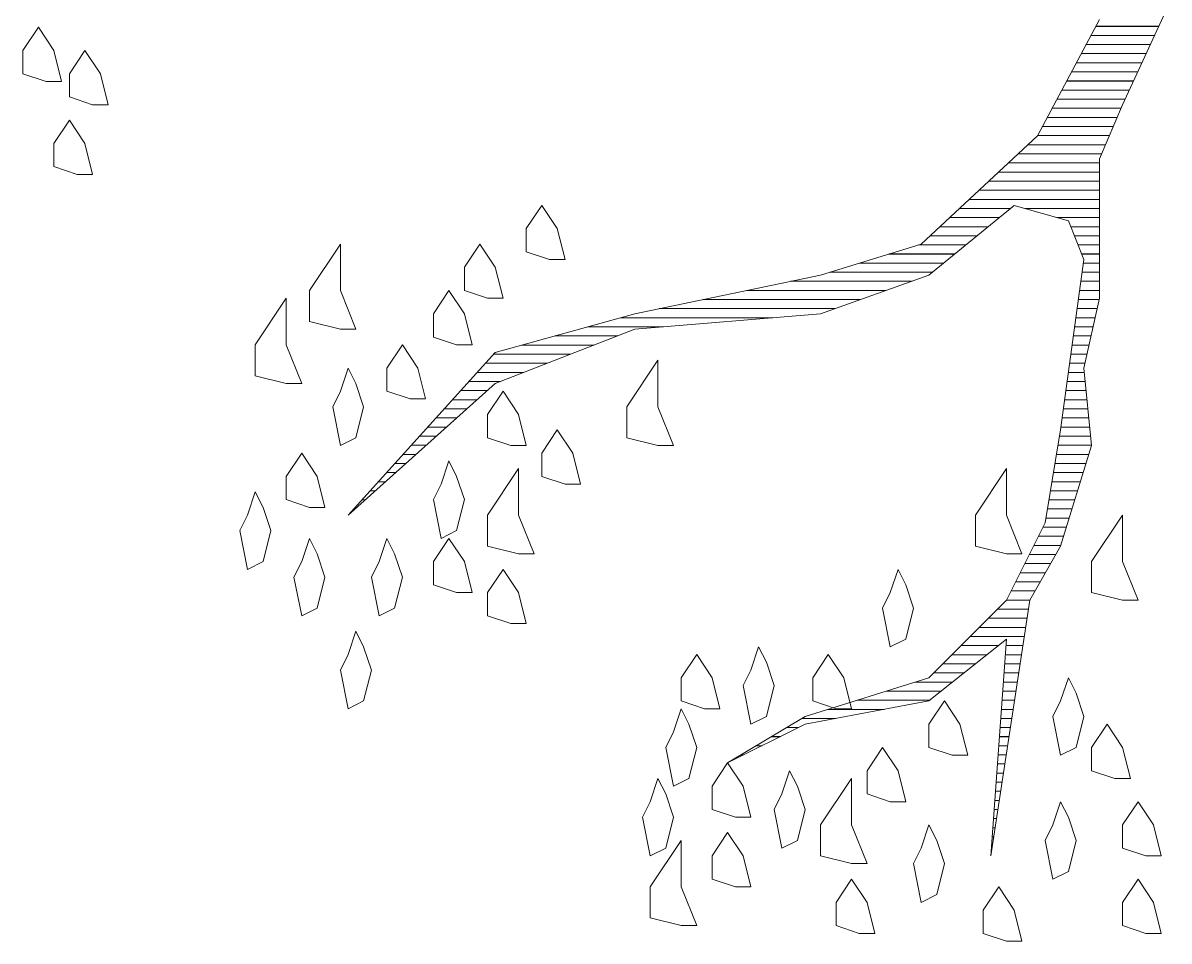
# Model space of a CAD drawing. Header units: centimetres. Extents: x 867 to 19881, y 2761 to 6151.
# Drawn here: x 2418.4 to 2442.7, y 4797.78 to 4817.25 of the extents above; entities that cross this region are included whole.
import ezdxf

# ---------------------------------------------------------------- set-up
doc = ezdxf.new("R2010")
doc.units = ezdxf.units.CM
doc.layers.add('PLAN TEFRİŞLER', color=7, linetype='Continuous', lineweight=0)

# ---------------------------------------------------------------- blocks, each defined once
blk = doc.blocks.new('*X64-flat-121')
at = {"color": 0}
for p, q in [((2862.72, 2632.04), (2873.98, 2632.04)), ((2861.85, 2630.41), (2873.23, 2630.41)), ((2860.12, 2627.16), (2871.73, 2627.16)), ((2860.99, 2628.78), (2872.48, 2628.78)), ((2859.25, 2625.53), (2870.98, 2625.53)), ((2858.38, 2623.9), (2870.23, 2623.9)), ((2856.65, 2620.65), (2868.73, 2620.65)), ((2857.52, 2622.27), (2869.48, 2622.27)), ((2855.78, 2619.02), (2867.98, 2619.02)), ((2854.91, 2617.39), (2867.25, 2617.39)), ((2854.05, 2615.77), (2866.55, 2615.77)), ((2852.31, 2612.51), (2865.16, 2612.51)), ((2853.18, 2614.14), (2865.85, 2614.14)), ((2850.57, 2610.89), (2864.46, 2610.89)), ((2848.83, 2609.26), (2863.76, 2609.26)), ((2847.08, 2607.63), (2863.37, 2607.63)), ((2843.6, 2604.38), (2863.37, 2604.38)), ((2845.34, 2606.01), (2863.37, 2606.01)), ((2841.86, 2602.75), (2863.37, 2602.75)), ((2840.11, 2601.13), (2863.37, 2601.13)), ((2838.37, 2599.5), (2847.48, 2599.5)), ((2850.11, 2599.5), (2863.37, 2599.5)), ((2834.88, 2596.25), (2843.5, 2596.25)), ((2836.63, 2597.87), (2845.49, 2597.87)), ((2855.81, 2597.87), (2863.37, 2597.87)), ((2858.26, 2596.25), (2863.37, 2596.25)), ((2833.14, 2594.62), (2841.51, 2594.62)), ((2858.91, 2594.62), (2863.37, 2594.62)), ((2831.08, 2592.99), (2839.52, 2592.99)), ((2859.56, 2592.99), (2863.37, 2592.99)), ((2825.79, 2591.37), (2837.53, 2591.37)), ((2860.21, 2591.37), (2863.37, 2591.37)), ((2815.22, 2588.11), (2833.56, 2588.11)), ((2820.5, 2589.74), (2835.55, 2589.74)), ((2860.3, 2588.11), (2863.37, 2588.11)), ((2860.52, 2589.74), (2863.37, 2589.74)), ((2808.19, 2586.49), (2829.8, 2586.49)), ((2860.08, 2586.49), (2863.37, 2586.49)), ((2800.38, 2584.86), (2825.25, 2584.86)), ((2859.86, 2584.86), (2863.37, 2584.86)), ((2792.57, 2583.23), (2820.69, 2583.23)), ((2859.63, 2583.23), (2863.32, 2583.23)), ((2777.81, 2579.98), (2805.03, 2579.98)), ((2784.77, 2581.61), (2816.14, 2581.61)), ((2859.19, 2579.98), (2862.6, 2579.98)), ((2859.41, 2581.61), (2862.96, 2581.61)), ((2771.96, 2578.35), (2785.51, 2578.35)), ((2858.97, 2578.35), (2862.24, 2578.35)), ((2766.1, 2576.73), (2777.29, 2576.73)), ((2858.75, 2576.73), (2861.88, 2576.73)), ((2760.24, 2575.1), (2773.11, 2575.1)), ((2858.52, 2575.1), (2861.52, 2575.1)), ((2753.73, 2571.85), (2764.74, 2571.85)), ((2755.2, 2573.47), (2768.93, 2573.47)), ((2858.08, 2571.85), (2860.79, 2571.85)), ((2858.3, 2573.47), (2861.16, 2573.47)), ((2752.26, 2570.22), (2760.56, 2570.22)), ((2857.86, 2570.22), (2860.69, 2570.22)), ((2750.78, 2568.59), (2756.38, 2568.59)), ((2857.64, 2568.59), (2860.85, 2568.59)), ((2749.31, 2566.97), (2754.05, 2566.97)), ((2857.42, 2566.97), (2861.01, 2566.97)), ((2746.37, 2563.71), (2750.41, 2563.71)), ((2747.84, 2565.34), (2752.23, 2565.34)), ((2856.97, 2563.71), (2861.34, 2563.71)), ((2857.19, 2565.34), (2861.17, 2565.34)), ((2744.9, 2562.09), (2748.59, 2562.09)), ((2856.75, 2562.09), (2861.5, 2562.09)), ((2743.43, 2560.46), (2746.78, 2560.46)), ((2856.53, 2560.46), (2861.66, 2560.46)), ((2740.48, 2557.21), (2743.14, 2557.21)), ((2741.95, 2558.83), (2744.96, 2558.83)), ((2856, 2557.21), (2861.99, 2557.21)), ((2856.27, 2558.83), (2861.83, 2558.83)), ((2739.01, 2555.58), (2741.32, 2555.58)), ((2855.73, 2555.58), (2861.5, 2555.58)), ((2737.54, 2553.95), (2739.5, 2553.95)), ((2855.46, 2553.95), (2861, 2553.95)), ((2736.07, 2552.33), (2737.69, 2552.33)), ((2855.19, 2552.33), (2860.5, 2552.33)), ((2733.12, 2549.07), (2734.05, 2549.07)), ((2734.6, 2550.7), (2735.87, 2550.7)), ((2854.65, 2549.07), (2859.5, 2549.07)), ((2854.92, 2550.7), (2860, 2550.7)), ((2731.65, 2547.45), (2732.23, 2547.45)), ((2854.38, 2547.45), (2859, 2547.45)), ((2730.18, 2545.82), (2730.41, 2545.82)), ((2854.1, 2545.82), (2858.5, 2545.82)), ((2853.83, 2544.19), (2858, 2544.19)), ((2852.49, 2540.94), (2857, 2540.94)), ((2853.3, 2542.57), (2857.5, 2542.57)), ((2851.68, 2539.31), (2856.5, 2539.31)), ((2850.86, 2537.69), (2855.6, 2537.69)), ((2850.05, 2536.06), (2854.67, 2536.06)), ((2848.42, 2532.81), (2852.81, 2532.81)), ((2849.24, 2534.43), (2853.74, 2534.43)), ((2847.61, 2531.18), (2851.88, 2531.18)), ((2846.8, 2529.55), (2850.95, 2529.55)), ((2845.19, 2527.93), (2850.68, 2527.93)), ((2841.94, 2524.67), (2850.19, 2524.67)), ((2843.57, 2526.3), (2850.44, 2526.3)), ((2840.31, 2523.04), (2849.95, 2523.04)), ((2838.69, 2521.42), (2845.31, 2521.42)), ((2846.69, 2521.42), (2849.7, 2521.42)), ((2837.06, 2519.79), (2843.28, 2519.79)), ((2846.57, 2519.79), (2849.45, 2519.79)), ((2833.81, 2516.54), (2839.21, 2516.54)), ((2835.43, 2518.16), (2841.24, 2518.16)), ((2846.34, 2516.54), (2848.96, 2516.54)), ((2846.46, 2518.16), (2849.21, 2518.16)), ((2830.5, 2514.91), (2837.18, 2514.91)), ((2846.23, 2514.91), (2848.71, 2514.91)), ((2825.3, 2513.28), (2835.14, 2513.28)), ((2846.11, 2513.28), (2848.47, 2513.28)), ((2820.09, 2511.66), (2833.11, 2511.66)), ((2845.99, 2511.66), (2848.22, 2511.66)), ((2810.22, 2508.4), (2816.31, 2508.4)), ((2814.89, 2510.03), (2824.98, 2510.03)), ((2845.76, 2508.4), (2847.73, 2508.4)), ((2845.88, 2510.03), (2847.97, 2510.03)), ((2807.51, 2506.78), (2809.62, 2506.78)), ((2845.64, 2506.78), (2847.48, 2506.78)), ((2804.8, 2505.15), (2806.36, 2505.15)), ((2845.53, 2505.15), (2847.23, 2505.15)), ((2799.38, 2501.9), (2799.86, 2501.9)), ((2802.09, 2503.52), (2803.11, 2503.52)), ((2845.3, 2501.9), (2846.74, 2501.9)), ((2845.41, 2503.52), (2846.99, 2503.52)), ((2845.18, 2500.27), (2846.49, 2500.27)), ((2845.06, 2498.64), (2846.25, 2498.64)), ((2844.95, 2497.02), (2846, 2497.02)), ((2844.72, 2493.76), (2845.51, 2493.76)), ((2844.83, 2495.39), (2845.76, 2495.39)), ((2844.6, 2492.14), (2845.26, 2492.14)), ((2844.48, 2490.51), (2845.02, 2490.51)), ((2844.37, 2488.88), (2844.77, 2488.88)), ((2844.13, 2485.63), (2844.28, 2485.63)), ((2844.25, 2487.26), (2844.52, 2487.26)), ((2844.02, 2484), (2844.03, 2484))]:
    blk.add_line(p, q, dxfattribs=at)
blk = doc.blocks.new('*X20')
at = {"color": 0}
for p, q in [((17.5981, 16.18), (17.6673, 16.18)), ((17.5928, 16.17), (17.6627, 16.17)), ((17.5821, 16.15), (17.6535, 16.15)), ((17.5874, 16.16), (17.6581, 16.16)), ((17.5768, 16.14), (17.6489, 16.14)), ((17.5714, 16.13), (17.6443, 16.13)), ((17.5608, 16.11), (17.635, 16.11)), ((17.5661, 16.12), (17.6396, 16.12)), ((17.5554, 16.1), (17.6304, 16.1)), ((17.5501, 16.09), (17.6259, 16.09)), ((17.5448, 16.08), (17.6216, 16.08)), ((17.5341, 16.06), (17.6131, 16.06)), ((17.5394, 16.07), (17.6174, 16.07)), ((17.5234, 16.05), (17.6088, 16.05)), ((17.5127, 16.04), (17.6045, 16.04)), ((17.502, 16.03), (17.6021, 16.03)), ((17.4806, 16.01), (17.6021, 16.01)), ((17.4913, 16.02), (17.6021, 16.02)), ((17.4698, 16), (17.6021, 16)), ((17.4591, 15.99), (17.6021, 15.99)), ((17.4484, 15.98), (17.5044, 15.98)), ((17.5206, 15.98), (17.6021, 15.98)), ((17.427, 15.96), (17.4799, 15.96)), ((17.4377, 15.97), (17.4922, 15.97)), ((17.5556, 15.97), (17.6021, 15.97)), ((17.5707, 15.96), (17.6021, 15.96)), ((17.4163, 15.95), (17.4677, 15.95)), ((17.5747, 15.95), (17.6021, 15.95)), ((17.4036, 15.94), (17.4555, 15.94)), ((17.5787, 15.94), (17.6021, 15.94)), ((17.3711, 15.93), (17.4433, 15.93)), ((17.5827, 15.93), (17.6021, 15.93)), ((17.3061, 15.91), (17.4188, 15.91)), ((17.3386, 15.92), (17.431, 15.92)), ((17.5832, 15.91), (17.6021, 15.91)), ((17.5846, 15.92), (17.6021, 15.92)), ((17.2629, 15.9), (17.3957, 15.9)), ((17.5819, 15.9), (17.6021, 15.9)), ((17.2149, 15.89), (17.3677, 15.89)), ((17.5805, 15.89), (17.6021, 15.89)), ((17.1669, 15.88), (17.3397, 15.88)), ((17.5791, 15.88), (17.6018, 15.88)), ((17.0761, 15.86), (17.2435, 15.86)), ((17.1189, 15.87), (17.3117, 15.87)), ((17.5764, 15.86), (17.5974, 15.86)), ((17.5778, 15.87), (17.5996, 15.87)), ((17.0401, 15.85), (17.1235, 15.85)), ((17.575, 15.85), (17.5951, 15.85)), ((17.0041, 15.84), (17.0729, 15.84)), ((17.5737, 15.84), (17.5929, 15.84)), ((16.9681, 15.83), (17.0472, 15.83)), ((17.5723, 15.83), (17.5907, 15.83)), ((16.9281, 15.81), (16.9958, 15.81)), ((16.9371, 15.82), (17.0215, 15.82)), ((17.5696, 15.81), (17.5863, 15.81)), ((17.5709, 15.82), (17.5885, 15.82)), ((16.919, 15.8), (16.9701, 15.8)), ((17.5682, 15.8), (17.5856, 15.8)), ((16.91, 15.79), (16.9444, 15.79)), ((17.5669, 15.79), (17.5866, 15.79)), ((16.9009, 15.78), (16.9301, 15.78)), ((17.5655, 15.78), (17.5876, 15.78)), ((16.8829, 15.76), (16.9077, 15.76)), ((16.8919, 15.77), (16.9189, 15.77)), ((17.5628, 15.76), (17.5896, 15.76)), ((17.5641, 15.77), (17.5886, 15.77)), ((16.8738, 15.75), (16.8965, 15.75)), ((17.5614, 15.75), (17.5906, 15.75)), ((16.8648, 15.74), (16.8853, 15.74)), ((17.56, 15.74), (17.5916, 15.74)), ((16.8467, 15.72), (16.863, 15.72)), ((16.8557, 15.73), (16.8742, 15.73)), ((17.5568, 15.72), (17.5936, 15.72)), ((17.5585, 15.73), (17.5926, 15.73)), ((16.8376, 15.71), (16.8518, 15.71)), ((17.5551, 15.71), (17.5906, 15.71)), ((16.8286, 15.7), (16.8406, 15.7)), ((17.5535, 15.7), (17.5875, 15.7)), ((16.8195, 15.69), (16.8295, 15.69)), ((17.5518, 15.69), (17.5844, 15.69)), ((16.8014, 15.67), (16.8071, 15.67)), ((16.8105, 15.68), (16.8183, 15.68)), ((17.5485, 15.67), (17.5783, 15.67)), ((17.5501, 15.68), (17.5814, 15.68)), ((16.7924, 15.66), (16.7959, 15.66)), ((17.5468, 15.66), (17.5752, 15.66)), ((16.7833, 15.65), (16.7848, 15.65)), ((17.5451, 15.65), (17.5721, 15.65)), ((17.5435, 15.64), (17.5691, 15.64)), ((17.5352, 15.62), (17.5629, 15.62)), ((17.5402, 15.63), (17.566, 15.63)), ((17.5302, 15.61), (17.5598, 15.61)), ((17.5252, 15.6), (17.5543, 15.6)), ((17.5202, 15.59), (17.5486, 15.59)), ((17.5102, 15.57), (17.5372, 15.57)), ((17.5152, 15.58), (17.5429, 15.58)), ((17.5052, 15.56), (17.5315, 15.56)), ((17.5002, 15.55), (17.5257, 15.55)), ((17.4903, 15.54), (17.5241, 15.54)), ((17.4703, 15.52), (17.5211, 15.52)), ((17.4803, 15.53), (17.5226, 15.53)), ((17.4603, 15.51), (17.5196, 15.51)), ((17.4503, 15.5), (17.4911, 15.5)), ((17.4996, 15.5), (17.5181, 15.5)), ((17.4403, 15.49), (17.4786, 15.49)), ((17.4988, 15.49), (17.5165, 15.49)), ((17.4203, 15.47), (17.4536, 15.47)), ((17.4303, 15.48), (17.4661, 15.48)), ((17.4974, 15.47), (17.5135, 15.47)), ((17.4981, 15.48), (17.515, 15.48)), ((17.4, 15.46), (17.4411, 15.46)), ((17.4967, 15.46), (17.512, 15.46)), ((17.368, 15.45), (17.4286, 15.45)), ((17.496, 15.45), (17.5105, 15.45)), ((17.336, 15.44), (17.4161, 15.44)), ((17.4953, 15.44), (17.509, 15.44)), ((17.2754, 15.42), (17.3128, 15.42)), ((17.304, 15.43), (17.3661, 15.43)), ((17.4938, 15.42), (17.5059, 15.42)), ((17.4946, 15.43), (17.5074, 15.43)), ((17.2587, 15.41), (17.2717, 15.41)), ((17.4931, 15.41), (17.5044, 15.41)), ((17.242, 15.4), (17.2517, 15.4)), ((17.4924, 15.4), (17.5029, 15.4)), ((17.2087, 15.38), (17.2117, 15.38)), ((17.2254, 15.39), (17.2317, 15.39)), ((17.491, 15.38), (17.4999, 15.38)), ((17.4917, 15.39), (17.5014, 15.39)), ((17.4903, 15.37), (17.4984, 15.37)), ((17.4896, 15.36), (17.4968, 15.36)), ((17.4888, 15.35), (17.4953, 15.35)), ((17.4874, 15.33), (17.4923, 15.33)), ((17.4881, 15.34), (17.4938, 15.34)), ((17.4867, 15.32), (17.4908, 15.32)), ((17.486, 15.31), (17.4893, 15.31)), ((17.4853, 15.3), (17.4877, 15.3)), ((17.4838, 15.28), (17.4847, 15.28)), ((17.4846, 15.29), (17.4862, 15.29)), ((17.4831, 15.27), (17.4832, 15.27))]:
    blk.add_line(p, q, dxfattribs=at)

msp = doc.modelspace()

# ---------------------------------------------------------------- linework, layer by layer
at = {"layer": 'PLAN TEFRİŞLER', "color": 252, "lineweight": 0, "true_color": 0x939598}
for p, q in [((2441.713, 4815.517, -156.65), (2442.698, 4817.652, -156.65)), ((2441.713, 4815.517), (2442.698, 4817.652)), ((2441.22, 4817.323, -156.65), (2439.907, 4814.86, -156.65)), ((2441.22, 4817.323), (2439.907, 4814.86)), ((2441.22, 4814.368, -156.65), (2441.713, 4815.517, -156.65)), ((2441.22, 4814.368), (2441.713, 4815.517)), ((2439.907, 4814.86, -156.65), (2437.444, 4812.561, -156.65)), ((2439.907, 4814.86), (2437.444, 4812.561)), ((2441.22, 4813.054, -156.65), (2441.22, 4814.368, -156.65)), ((2441.22, 4813.054), (2441.22, 4814.368)), ((2437.608, 4811.905, -156.65), (2439.414, 4813.383, -156.65)), ((2437.608, 4811.905), (2439.414, 4813.383)), ((2439.414, 4813.383, -156.65), (2440.564, 4813.054, -156.65)), ((2439.414, 4813.383), (2440.564, 4813.054)), ((2440.564, 4813.054, -156.65), (2440.892, 4812.233, -156.65)), ((2440.564, 4813.054), (2440.892, 4812.233)), ((2441.22, 4811.412, -156.65), (2441.22, 4813.054, -156.65)), ((2441.22, 4811.412), (2441.22, 4813.054)), ((2437.444, 4812.561, -156.65), (2435.309, 4811.905, -156.65)), ((2437.444, 4812.561), (2435.309, 4811.905)), ((2440.892, 4812.233, -156.65), (2440.399, 4808.621, -156.65)), ((2440.892, 4812.233), (2440.399, 4808.621)), ((2435.309, 4811.905, -156.65), (2431.368, 4811.084, -156.65)), ((2435.309, 4811.905), (2431.368, 4811.084)), ((2435.309, 4811.084, -156.65), (2437.608, 4811.905, -156.65)), ((2435.309, 4811.084), (2437.608, 4811.905)), ((2440.892, 4809.934, -156.65), (2441.22, 4811.412, -156.65)), ((2440.892, 4809.934), (2441.22, 4811.412)), ((2431.368, 4811.084, -156.65), (2428.413, 4810.263, -156.65)), ((2431.368, 4811.084), (2428.413, 4810.263)), ((2431.368, 4810.755, -156.65), (2435.309, 4811.084, -156.65)), ((2431.368, 4810.755), (2435.309, 4811.084)), ((2428.413, 4809.606, -156.65), (2431.368, 4810.755, -156.65)), ((2428.413, 4809.606), (2431.368, 4810.755)), ((2428.413, 4810.263, -156.65), (2425.293, 4806.814, -156.65)), ((2428.413, 4810.263), (2425.293, 4806.814)), ((2441.056, 4808.292, -156.65), (2440.892, 4809.934, -156.65)), ((2441.056, 4808.292), (2440.892, 4809.934)), ((2425.293, 4806.814, -156.65), (2428.413, 4809.606, -156.65)), ((2425.293, 4806.814), (2428.413, 4809.606)), ((2440.399, 4808.621, -156.65), (2440.071, 4806.65, -156.65)), ((2440.399, 4808.621), (2440.071, 4806.65)), ((2440.399, 4806.158, -156.65), (2441.056, 4808.292, -156.65)), ((2440.399, 4806.158), (2441.056, 4808.292)), ((2440.071, 4806.65, -156.65), (2439.25, 4805.008, -156.65)), ((2440.071, 4806.65), (2439.25, 4805.008)), ((2439.743, 4805.008, -156.65), (2440.399, 4806.158, -156.65)), ((2439.743, 4805.008), (2440.399, 4806.158)), ((2439.25, 4805.008, -156.65), (2437.608, 4803.366, -156.65)), ((2439.25, 4805.008), (2437.608, 4803.366)), ((2438.922, 4799.589, -156.65), (2439.743, 4805.008, -156.65)), ((2438.922, 4799.589), (2439.743, 4805.008)), ((2437.608, 4802.874, -156.65), (2439.25, 4804.187, -156.65)), ((2437.608, 4802.874), (2439.25, 4804.187)), ((2439.25, 4804.187, -156.65), (2438.922, 4799.589, -156.65)), ((2439.25, 4804.187), (2438.922, 4799.589)), ((2437.608, 4803.366, -156.65), (2434.981, 4802.545, -156.65)), ((2437.608, 4803.366), (2434.981, 4802.545)), ((2434.981, 4802.381, -156.65), (2437.608, 4802.874, -156.65)), ((2434.981, 4802.381), (2437.608, 4802.874)), ((2434.981, 4802.545, -156.65), (2433.339, 4801.56, -156.65)), ((2434.981, 4802.545), (2433.339, 4801.56)), ((2433.339, 4801.56, -156.65), (2434.981, 4802.381, -156.65)), ((2433.339, 4801.56), (2434.981, 4802.381))]:
    msp.add_line(p, q, dxfattribs=at)
at = {"layer": 'PLAN TEFRİŞLER', "color": 252, "lineweight": 0, "true_color": 0x939598, "elevation": -156.65}
for points in [[(2418.889, 4816.01), (2418.397, 4816.174), (2418.397, 4816.667), (2418.725, 4817.159), (2419.054, 4816.667), (2419.218, 4816.01)], [(2419.875, 4815.517), (2419.382, 4815.681), (2419.382, 4816.174), (2419.71, 4816.667), (2420.039, 4816.174), (2420.203, 4815.517)], [(2419.546, 4814.039), (2419.054, 4814.204), (2419.054, 4814.696), (2419.382, 4815.189), (2419.71, 4814.696), (2419.875, 4814.039)], [(2429.562, 4812.233), (2429.07, 4812.397), (2429.07, 4812.89), (2429.398, 4813.383), (2429.726, 4812.89), (2429.891, 4812.233)], [(2425.129, 4810.755), (2424.472, 4810.919), (2424.472, 4811.576), (2425.129, 4812.561), (2425.129, 4811.576), (2425.457, 4810.755)], [(2428.249, 4811.412), (2427.756, 4811.576), (2427.756, 4812.069), (2428.084, 4812.561), (2428.413, 4812.069), (2428.577, 4811.412)], [(2427.592, 4810.427), (2427.099, 4810.591), (2427.099, 4811.084), (2427.428, 4811.576), (2427.756, 4811.084), (2427.92, 4810.427)], [(2423.98, 4809.606), (2423.323, 4809.77), (2423.323, 4810.427), (2423.98, 4811.412), (2423.98, 4810.427), (2424.308, 4809.606)], [(2426.607, 4809.277), (2426.114, 4809.442), (2426.114, 4809.934), (2426.442, 4810.427), (2426.771, 4809.934), (2426.935, 4809.277)], [(2431.861, 4808.292), (2431.204, 4808.456), (2431.204, 4809.113), (2431.861, 4810.098), (2431.861, 4809.113), (2432.189, 4808.292)], [(2425.129, 4809.442), (2424.965, 4809.113), (2425.129, 4808.292), (2425.457, 4808.456), (2425.621, 4809.113), (2425.457, 4809.606), (2425.293, 4809.934)], [(2428.741, 4808.292), (2428.249, 4808.456), (2428.249, 4808.949), (2428.577, 4809.442), (2428.905, 4808.949), (2429.07, 4808.292)], [(2429.891, 4807.471), (2429.398, 4807.635), (2429.398, 4808.128), (2429.726, 4808.621), (2430.055, 4808.128), (2430.219, 4807.471)], [(2424.472, 4806.979), (2423.98, 4807.143), (2423.98, 4807.635), (2424.308, 4808.128), (2424.636, 4807.635), (2424.801, 4806.979)], [(2427.263, 4807.471), (2427.099, 4807.143), (2427.263, 4806.322), (2427.592, 4806.486), (2427.756, 4807.143), (2427.592, 4807.635), (2427.428, 4807.964)], [(2428.905, 4805.993), (2428.249, 4806.158), (2428.249, 4806.814), (2428.905, 4807.8), (2428.905, 4806.814), (2429.234, 4805.993)], [(2439.25, 4805.993), (2438.593, 4806.158), (2438.593, 4806.814), (2439.25, 4807.8), (2439.25, 4806.814), (2439.578, 4805.993)], [(2423.159, 4806.814), (2422.994, 4806.486), (2423.159, 4805.665), (2423.487, 4805.829), (2423.651, 4806.486), (2423.487, 4806.979), (2423.323, 4807.307)], [(2441.713, 4805.008), (2441.056, 4805.172), (2441.056, 4805.829), (2441.713, 4806.814), (2441.713, 4805.829), (2442.041, 4805.008)], [(2424.308, 4805.829), (2424.144, 4805.501), (2424.308, 4804.68), (2424.636, 4804.844), (2424.801, 4805.501), (2424.636, 4805.993), (2424.472, 4806.322)], [(2425.95, 4805.829), (2425.786, 4805.501), (2425.95, 4804.68), (2426.278, 4804.844), (2426.442, 4805.501), (2426.278, 4805.993), (2426.114, 4806.322)], [(2427.592, 4805.172), (2427.099, 4805.337), (2427.099, 4805.829), (2427.428, 4806.322), (2427.756, 4805.829), (2427.92, 4805.172)], [(2428.741, 4804.516), (2428.249, 4804.68), (2428.249, 4805.172), (2428.577, 4805.665), (2428.905, 4805.172), (2429.07, 4804.516)], [(2436.787, 4805.172), (2436.623, 4804.844), (2436.787, 4804.023), (2437.115, 4804.187), (2437.28, 4804.844), (2437.115, 4805.337), (2436.951, 4805.665)], [(2425.293, 4803.859), (2425.129, 4803.53), (2425.293, 4802.709), (2425.621, 4802.874), (2425.786, 4803.53), (2425.621, 4804.023), (2425.457, 4804.351)], [(2433.831, 4803.53), (2433.667, 4803.202), (2433.831, 4802.381), (2434.16, 4802.545), (2434.324, 4803.202), (2434.16, 4803.695), (2433.996, 4804.023)], [(2432.846, 4802.709), (2432.354, 4802.874), (2432.354, 4803.366), (2432.682, 4803.859), (2433.01, 4803.366), (2433.175, 4802.709)], [(2435.638, 4802.709), (2435.145, 4802.874), (2435.145, 4803.366), (2435.473, 4803.859), (2435.802, 4803.366), (2435.966, 4802.709)], [(2440.399, 4802.874), (2440.235, 4802.545), (2440.399, 4801.724), (2440.728, 4801.888), (2440.892, 4802.545), (2440.728, 4803.038), (2440.564, 4803.366)], [(2438.101, 4801.724), (2437.608, 4801.888), (2437.608, 4802.381), (2437.936, 4802.874), (2438.265, 4802.381), (2438.429, 4801.724)], [(2432.189, 4802.217), (2432.025, 4801.888), (2432.189, 4801.067), (2432.518, 4801.231), (2432.682, 4801.888), (2432.518, 4802.381), (2432.354, 4802.709)], [(2441.549, 4801.231), (2441.056, 4801.396), (2441.056, 4801.888), (2441.385, 4802.381), (2441.713, 4801.888), (2441.877, 4801.231)], [(2436.787, 4800.739), (2436.294, 4800.903), (2436.294, 4801.396), (2436.623, 4801.888), (2436.951, 4801.396), (2437.115, 4800.739)], [(2433.503, 4800.41), (2433.01, 4800.575), (2433.01, 4801.067), (2433.339, 4801.56), (2433.667, 4801.067), (2433.831, 4800.41)], [(2434.488, 4800.903), (2434.324, 4800.575), (2434.488, 4799.754), (2434.817, 4799.918), (2434.981, 4800.575), (2434.817, 4801.067), (2434.652, 4801.396)], [(2431.697, 4800.739), (2431.533, 4800.41), (2431.697, 4799.589), (2432.025, 4799.754), (2432.189, 4800.41), (2432.025, 4800.903), (2431.861, 4801.231)], [(2435.966, 4799.425), (2435.309, 4799.589), (2435.309, 4800.246), (2435.966, 4801.231), (2435.966, 4800.246), (2436.294, 4799.425)], [(2440.235, 4800.246), (2440.071, 4799.918), (2440.235, 4799.097), (2440.564, 4799.261), (2440.728, 4799.918), (2440.564, 4800.41), (2440.399, 4800.739)], [(2442.206, 4799.589), (2441.713, 4799.754), (2441.713, 4800.246), (2442.041, 4800.739), (2442.37, 4800.246), (2442.534, 4799.589)], [(2433.503, 4798.933), (2433.01, 4799.097), (2433.01, 4799.589), (2433.339, 4800.082), (2433.667, 4799.589), (2433.831, 4798.933)], [(2437.444, 4799.754), (2437.28, 4799.425), (2437.444, 4798.604), (2437.772, 4798.768), (2437.936, 4799.425), (2437.772, 4799.918), (2437.608, 4800.246)], [(2432.354, 4798.112), (2431.697, 4798.276), (2431.697, 4798.933), (2432.354, 4799.918), (2432.354, 4798.933), (2432.682, 4798.112)], [(2436.13, 4797.947), (2435.638, 4798.112), (2435.638, 4798.604), (2435.966, 4799.097), (2436.294, 4798.604), (2436.459, 4797.947)], [(2442.206, 4797.947), (2441.713, 4798.112), (2441.713, 4798.604), (2442.041, 4799.097), (2442.37, 4798.604), (2442.534, 4797.947)], [(2439.25, 4797.783), (2438.757, 4797.947), (2438.757, 4798.44), (2439.086, 4798.933), (2439.414, 4798.44), (2439.578, 4797.783)]]:
    msp.add_lwpolyline(points, close=True, dxfattribs=at)
at = {"layer": 'PLAN TEFRİŞLER', "color": 252, "lineweight": 0, "true_color": 0x939598}
for points in [[(2418.889, 4816.01), (2418.397, 4816.174), (2418.397, 4816.667), (2418.725, 4817.159), (2419.054, 4816.667), (2419.218, 4816.01)], [(2419.875, 4815.517), (2419.382, 4815.681), (2419.382, 4816.174), (2419.71, 4816.667), (2420.039, 4816.174), (2420.203, 4815.517)], [(2419.546, 4814.039), (2419.054, 4814.204), (2419.054, 4814.696), (2419.382, 4815.189), (2419.71, 4814.696), (2419.875, 4814.039)], [(2429.562, 4812.233), (2429.07, 4812.397), (2429.07, 4812.89), (2429.398, 4813.383), (2429.726, 4812.89), (2429.891, 4812.233)], [(2425.129, 4810.755), (2424.472, 4810.919), (2424.472, 4811.576), (2425.129, 4812.561), (2425.129, 4811.576), (2425.457, 4810.755)], [(2428.249, 4811.412), (2427.756, 4811.576), (2427.756, 4812.069), (2428.084, 4812.561), (2428.413, 4812.069), (2428.577, 4811.412)], [(2427.592, 4810.427), (2427.099, 4810.591), (2427.099, 4811.084), (2427.428, 4811.576), (2427.756, 4811.084), (2427.92, 4810.427)], [(2423.98, 4809.606), (2423.323, 4809.77), (2423.323, 4810.427), (2423.98, 4811.412), (2423.98, 4810.427), (2424.308, 4809.606)], [(2426.607, 4809.277), (2426.114, 4809.442), (2426.114, 4809.934), (2426.442, 4810.427), (2426.771, 4809.934), (2426.935, 4809.277)], [(2431.861, 4808.292), (2431.204, 4808.456), (2431.204, 4809.113), (2431.861, 4810.098), (2431.861, 4809.113), (2432.189, 4808.292)], [(2425.129, 4809.442), (2424.965, 4809.113), (2425.129, 4808.292), (2425.457, 4808.456), (2425.621, 4809.113), (2425.457, 4809.606), (2425.293, 4809.934)], [(2428.741, 4808.292), (2428.249, 4808.456), (2428.249, 4808.949), (2428.577, 4809.442), (2428.905, 4808.949), (2429.07, 4808.292)], [(2429.891, 4807.471), (2429.398, 4807.635), (2429.398, 4808.128), (2429.726, 4808.621), (2430.055, 4808.128), (2430.219, 4807.471)], [(2424.472, 4806.979), (2423.98, 4807.143), (2423.98, 4807.635), (2424.308, 4808.128), (2424.636, 4807.635), (2424.801, 4806.979)], [(2427.263, 4807.471), (2427.099, 4807.143), (2427.263, 4806.322), (2427.592, 4806.486), (2427.756, 4807.143), (2427.592, 4807.635), (2427.428, 4807.964)], [(2428.905, 4805.993), (2428.249, 4806.158), (2428.249, 4806.814), (2428.905, 4807.8), (2428.905, 4806.814), (2429.234, 4805.993)], [(2439.25, 4805.993), (2438.593, 4806.158), (2438.593, 4806.814), (2439.25, 4807.8), (2439.25, 4806.814), (2439.578, 4805.993)], [(2423.159, 4806.814), (2422.994, 4806.486), (2423.159, 4805.665), (2423.487, 4805.829), (2423.651, 4806.486), (2423.487, 4806.979), (2423.323, 4807.307)], [(2441.713, 4805.008), (2441.056, 4805.172), (2441.056, 4805.829), (2441.713, 4806.814), (2441.713, 4805.829), (2442.041, 4805.008)], [(2424.308, 4805.829), (2424.144, 4805.501), (2424.308, 4804.68), (2424.636, 4804.844), (2424.801, 4805.501), (2424.636, 4805.993), (2424.472, 4806.322)], [(2425.95, 4805.829), (2425.786, 4805.501), (2425.95, 4804.68), (2426.278, 4804.844), (2426.442, 4805.501), (2426.278, 4805.993), (2426.114, 4806.322)], [(2427.592, 4805.172), (2427.099, 4805.337), (2427.099, 4805.829), (2427.428, 4806.322), (2427.756, 4805.829), (2427.92, 4805.172)], [(2428.741, 4804.516), (2428.249, 4804.68), (2428.249, 4805.172), (2428.577, 4805.665), (2428.905, 4805.172), (2429.07, 4804.516)], [(2436.787, 4805.172), (2436.623, 4804.844), (2436.787, 4804.023), (2437.115, 4804.187), (2437.28, 4804.844), (2437.115, 4805.337), (2436.951, 4805.665)], [(2425.293, 4803.859), (2425.129, 4803.53), (2425.293, 4802.709), (2425.621, 4802.874), (2425.786, 4803.53), (2425.621, 4804.023), (2425.457, 4804.351)], [(2433.831, 4803.53), (2433.667, 4803.202), (2433.831, 4802.381), (2434.16, 4802.545), (2434.324, 4803.202), (2434.16, 4803.695), (2433.996, 4804.023)], [(2432.846, 4802.709), (2432.354, 4802.874), (2432.354, 4803.366), (2432.682, 4803.859), (2433.01, 4803.366), (2433.175, 4802.709)], [(2435.638, 4802.709), (2435.145, 4802.874), (2435.145, 4803.366), (2435.473, 4803.859), (2435.802, 4803.366), (2435.966, 4802.709)], [(2440.399, 4802.874), (2440.235, 4802.545), (2440.399, 4801.724), (2440.728, 4801.888), (2440.892, 4802.545), (2440.728, 4803.038), (2440.564, 4803.366)], [(2438.101, 4801.724), (2437.608, 4801.888), (2437.608, 4802.381), (2437.936, 4802.874), (2438.265, 4802.381), (2438.429, 4801.724)], [(2432.189, 4802.217), (2432.025, 4801.888), (2432.189, 4801.067), (2432.518, 4801.231), (2432.682, 4801.888), (2432.518, 4802.381), (2432.354, 4802.709)], [(2441.549, 4801.231), (2441.056, 4801.396), (2441.056, 4801.888), (2441.385, 4802.381), (2441.713, 4801.888), (2441.877, 4801.231)], [(2436.787, 4800.739), (2436.294, 4800.903), (2436.294, 4801.396), (2436.623, 4801.888), (2436.951, 4801.396), (2437.115, 4800.739)], [(2433.503, 4800.41), (2433.01, 4800.575), (2433.01, 4801.067), (2433.339, 4801.56), (2433.667, 4801.067), (2433.831, 4800.41)], [(2434.488, 4800.903), (2434.324, 4800.575), (2434.488, 4799.754), (2434.817, 4799.918), (2434.981, 4800.575), (2434.817, 4801.067), (2434.652, 4801.396)], [(2431.697, 4800.739), (2431.533, 4800.41), (2431.697, 4799.589), (2432.025, 4799.754), (2432.189, 4800.41), (2432.025, 4800.903), (2431.861, 4801.231)], [(2435.966, 4799.425), (2435.309, 4799.589), (2435.309, 4800.246), (2435.966, 4801.231), (2435.966, 4800.246), (2436.294, 4799.425)], [(2440.235, 4800.246), (2440.071, 4799.918), (2440.235, 4799.097), (2440.564, 4799.261), (2440.728, 4799.918), (2440.564, 4800.41), (2440.399, 4800.739)], [(2442.206, 4799.589), (2441.713, 4799.754), (2441.713, 4800.246), (2442.041, 4800.739), (2442.37, 4800.246), (2442.534, 4799.589)], [(2433.503, 4798.933), (2433.01, 4799.097), (2433.01, 4799.589), (2433.339, 4800.082), (2433.667, 4799.589), (2433.831, 4798.933)], [(2437.444, 4799.754), (2437.28, 4799.425), (2437.444, 4798.604), (2437.772, 4798.768), (2437.936, 4799.425), (2437.772, 4799.918), (2437.608, 4800.246)], [(2432.354, 4798.112), (2431.697, 4798.276), (2431.697, 4798.933), (2432.354, 4799.918), (2432.354, 4798.933), (2432.682, 4798.112)], [(2436.13, 4797.947), (2435.638, 4798.112), (2435.638, 4798.604), (2435.966, 4799.097), (2436.294, 4798.604), (2436.459, 4797.947)], [(2442.206, 4797.947), (2441.713, 4798.112), (2441.713, 4798.604), (2442.041, 4799.097), (2442.37, 4798.604), (2442.534, 4797.947)], [(2439.25, 4797.783), (2438.757, 4797.947), (2438.757, 4798.44), (2439.086, 4798.933), (2439.414, 4798.44), (2439.578, 4797.783)]]:
    msp.add_lwpolyline(points, close=True, dxfattribs=at)

# ---------------------------------------------------------------- block references
for name, xscale, yscale, zscale in [('*X64-flat-121', 0.1186971696443158, 0.1186971696443158, 0.1186971696443158), ('*X20', 19.30872317630145, 19.30872317630145, 19.30872317630145)]:
    msp.add_blockref(name, (2101.346, 4504.763), dxfattribs=dict(at, xscale=xscale, yscale=yscale, zscale=zscale))

doc.saveas('drawing.dxf')
